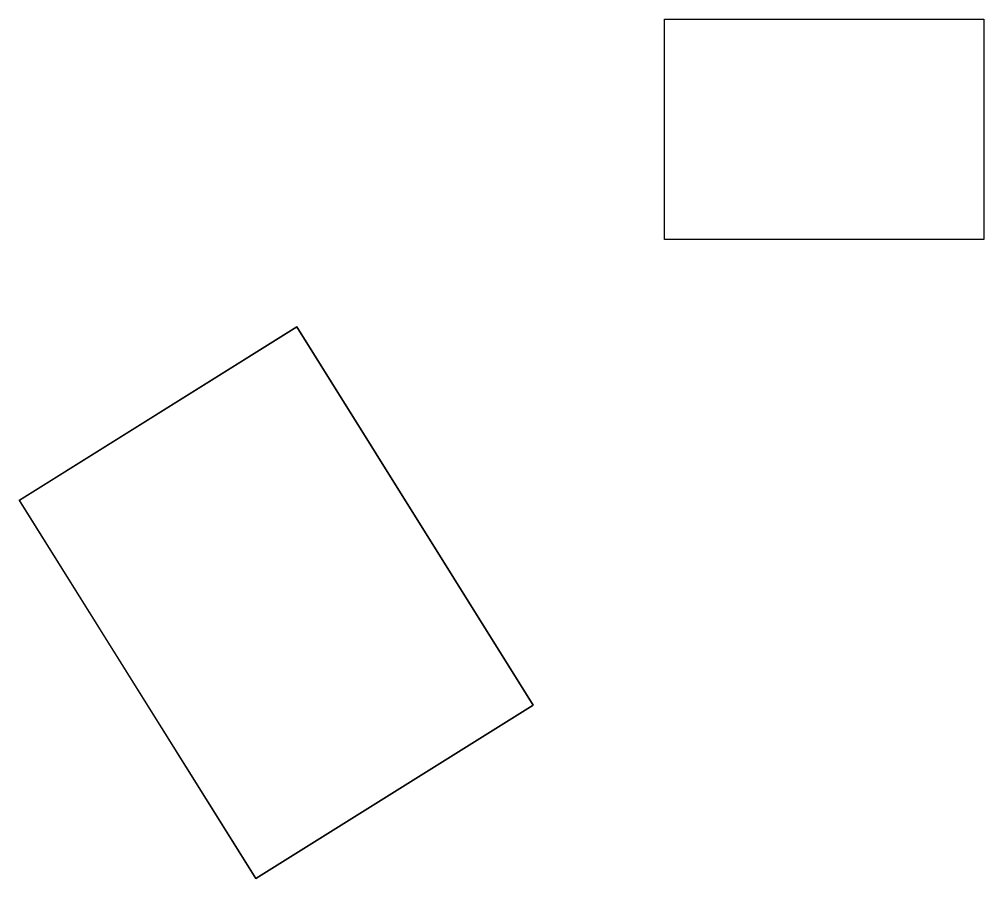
# Model space of a CAD drawing. Header units: millimetres. Extents: x 10.6 to 102.2, y 9.5 to 91.1.
import ezdxf

# ---------------------------------------------------------------- set-up
doc = ezdxf.new("R2010")
doc.units = ezdxf.units.MM
doc.layers.add('Слой1', color=7, linetype='Continuous')

# ---------------------------------------------------------------- blocks, each defined once
blk = doc.blocks.new('Блок1')
for p, q in [((50.28, 49.913, 17.637), (19.208, 49.913, 17.637)), ((19.208, 49.913, 17.637), (19.24, 49.913)), ((19.208, 49.913, 17.637), (19.24, 7.556, 17.637)), ((19.24, 49.913), (50.28, 49.913)), ((19.24, 7.556), (19.24, 49.913)), ((50.28, 49.913), (50.28, 7.556)), ((50.28, 7.556, 17.637), (50.28, 49.913, 17.637)), ((50.28, 49.913, 17.637), (50.28, 49.913)), ((50.28, 7.556), (19.24, 7.556)), ((19.24, 7.556), (19.24, 7.556, 17.637)), ((19.24, 7.556, 17.637), (50.28, 7.556, 17.637)), ((50.28, 7.556, 17.637), (50.28, 7.556))]:
    blk.add_line(p, q)
blk = doc.blocks.new('Блок2')
at = {"layer": 'Слой1'}
for p, q in [((20.602, 39.395), (50.909, 39.395)), ((20.602, 18.478), (20.602, 39.395)), ((50.909, 39.395), (50.909, 18.478)), ((50.909, 18.478), (20.602, 18.478))]:
    blk.add_line(p, q, dxfattribs=at)
blk = doc.blocks.new('Блок3')
blk.add_blockref('Блок2', (22.601, 13.633))

msp = doc.modelspace()

# ---------------------------------------------------------------- block references
at = {"rotation": 32}
msp.add_blockref('Блок1', (20.783, -7.059), dxfattribs=at)
at = {"layer": 'Слой1'}
msp.add_blockref('Блок3', (28.699, 38.095), dxfattribs=at)

doc.saveas('drawing.dxf')
